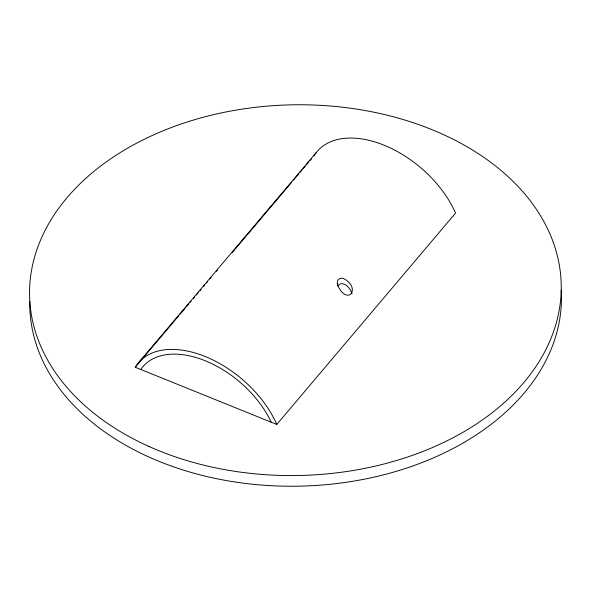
<?xml version="1.0" encoding="UTF-8"?>
<svg xmlns="http://www.w3.org/2000/svg" width="591" height="591" viewBox="0 0 591 591"><rect width="100%" height="100%" fill="white"/><g stroke="black" fill="none" stroke-linecap="round" stroke-linejoin="round"><path stroke-width="0.89" d="M337.757 286.007C342.411 279.373 351.18 288.334 351.963 293.919M137.526 363.886L316.296 152.537M314.006 155.884A89.248 54.498 40.2 0 1 383.951 145.157A89.248 54.498 40.2 0 1 455.543 213.107L276.773 424.456L135.236 367.233L178.748 315.786M179.93 314.397L185.219 308.14M186.394 306.744L188.751 303.966M189.925 302.577L191.1 301.181M193.449 298.403L194.631 297.014M196.389 294.924L198.155 292.84M199.921 290.757L201.095 289.368M203.452 286.583L204.626 285.194M206.392 283.111L207.567 281.715M209.916 278.937L211.098 277.548M216.387 271.291L217.562 269.902M232.263 252.52L291.659 182.301M293.424 180.218L298.714 173.961M299.888 172.565L302.245 169.787M303.419 168.398L305.185 166.307M306.36 164.919L308.709 162.141M309.891 160.745L311.656 158.661M337.306 283.754L337.321 281.892A6.272 4.95 52.2 0 1 340.224 278.42L341.591 278.258A8.082 6.516 57.3 0 1 343.415 278.464C361.736 287.706 347.818 306.928 337.646 285.32A8.193 6.228 54.9 0 1 337.269 283.746M140.806 369.486A83.294 50.863 40.2 0 1 205.269 360.769A83.294 50.863 40.2 0 1 271.195 422.203M561.228 290.166A265.876 185.36 -1.2 0 1 299.718 486.149A265.876 185.36 -1.2 0 1 29.779 301.609M135.236 367.233A89.248 54.498 40.2 0 1 205.18 356.506A89.248 54.498 40.2 0 1 276.773 424.456M148.962 446.471A265.876 185.36 -1.2 0 0 560.763 298.381A265.876 185.36 -1.2 0 0 176.443 125.654A265.876 185.36 -1.2 0 0 148.962 446.471"/></g></svg>
